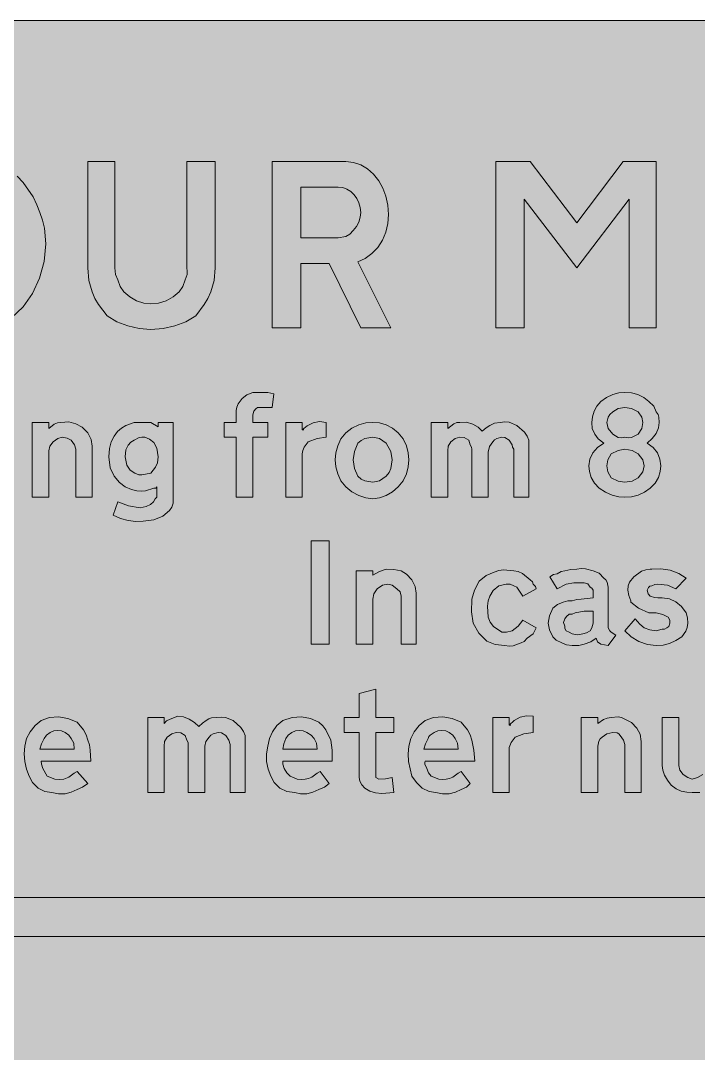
# Model space of a CAD drawing. Header units: metres. Extents: x 10 to 559, y 12 to 260.
# Drawn here: x 91.3 to 172.6, y 136.1 to 260.1 of the extents above; entities that cross this region are included whole.
import ezdxf

# ---------------------------------------------------------------- set-up
doc = ezdxf.new("R2010")
doc.units = ezdxf.units.M
for name, color, linetype, true_color in [('FILL_BLUE_0000FF', 7, 'Continuous', 0x0000ff), ('FILL_WHITE_FFFFFF', 7, 'Continuous', 0xffffff), ('STROKE_WHITE_FFFFFF', 7, 'Continuous', 0xffffff)]:
    doc.layers.add(name, color=color, linetype=linetype, true_color=true_color)

msp = doc.modelspace()

# ---------------------------------------------------------------- hatches: boundary and pattern name
at = {"layer": 'FILL_BLUE_0000FF', "true_color": 0x0000ff}
h = msp.add_hatch(color=7, dxfattribs=at)
h.dxf.hatch_style = 1
h.paths.add_polyline_path([(553.87, 259.97), (555.21, 259.58), (556.42, 258.96), (557.46, 258.12), (558.3, 256.98), (558.92, 255.74), (559.31, 254.42), (559.44, 253.08), (559.44, 19.26), (559.4, 17.91), (559.08, 16.56), (558.41, 15.32), (557.46, 14.22), (556.32, 13.28), (555.08, 12.6), (553.76, 12.2), (552.42, 12.06), (17.46, 12.06), (16.12, 12.2), (14.81, 12.6), (13.56, 13.28), (12.42, 14.22), (11.48, 15.36), (10.8, 16.61), (10.4, 17.92), (10.26, 19.26), (10.26, 253.08), (10.4, 254.27), (10.8, 255.6), (11.48, 256.93), (12.42, 258.12), (13.52, 258.98), (14.76, 259.56), (16.11, 259.97), (17.46, 260.1), (552.42, 260.1), (553.87, 259.97)])
at = {"layer": 'FILL_WHITE_FFFFFF', "true_color": 0xffffff}
h = msp.add_hatch(color=7, dxfattribs=at)
h.dxf.hatch_style = 1
h.paths.add_polyline_path([(88.51, 243), (89.35, 242.58), (90.15, 242.05), (90.91, 241.41), (91.62, 240.66), (92.81, 238.93), (93.27, 238), (93.6, 237.06), (93.94, 236.12), (94.16, 235.17), (94.32, 233.28), (94.13, 231.16), (93.58, 229.16), (92.73, 227.33), (91.62, 225.72), (90.2, 224.41), (88.65, 223.45), (87.82, 223.11), (86.96, 222.86), (86.07, 222.71), (85.14, 222.66), (83.5, 222.86), (81.85, 223.45), (80.28, 224.41), (78.84, 225.72), (77.62, 227.45), (76.68, 229.32), (76.27, 231.3), (76.14, 233.28), (76.31, 235.29), (76.81, 237.24), (77.66, 239.05), (78.21, 239.89), (78.84, 240.66), (79.48, 241.36), (80.18, 241.97), (81.72, 242.93), (83.4, 243.52), (85.14, 243.72), (86.81, 243.55), (88.51, 243)])
h.paths.add_polyline_path([(83.09, 240.12), (82.08, 239.45), (81.18, 238.5), (80.47, 237.25), (79.96, 235.96), (79.66, 234.63), (79.56, 233.28), (79.66, 231.81), (79.96, 230.4), (80.47, 229.13), (81.18, 228.06), (82.05, 227.12), (83.02, 226.44), (84.07, 226.04), (85.14, 225.9), (86.21, 226.01), (87.25, 226.37), (88.23, 227.04), (89.1, 228.06), (89.91, 229.23), (90.47, 230.54), (90.8, 231.91), (90.9, 233.28), (90.77, 234.65), (90.4, 236.03), (89.84, 237.33), (89.1, 238.5), (88.33, 239.37), (87.39, 240.05), (86.32, 240.5), (85.14, 240.66), (84.14, 240.53), (83.09, 240.12)], flags=16)
h = msp.add_hatch(color=7, dxfattribs=at)
h.dxf.hatch_style = 1
h.paths.add_polyline_path([(102.6, 230.4), (102.71, 229.61), (102.96, 228.96), (103.25, 228.17), (103.68, 227.52), (104.41, 226.92), (105.23, 226.46), (106.08, 226.18), (106.92, 226.08), (107.86, 226.18), (108.76, 226.46), (109.6, 226.92), (110.34, 227.52), (110.77, 228.17), (111.06, 228.96), (111.28, 229.61), (111.31, 230), (111.24, 230.4), (111.24, 243.18), (114.66, 243.18), (114.66, 230.4), (114.52, 228.89), (114.12, 227.52), (113.79, 226.74), (113.35, 226.01), (112.32, 224.64), (111.15, 223.93), (109.82, 223.43), (108.4, 223.12), (106.92, 223.02), (105.55, 223.12), (104.17, 223.43), (102.87, 223.93), (101.7, 224.64), (100.66, 226.01), (100.23, 226.74), (99.9, 227.52), (99.49, 228.89), (99.36, 230.4), (99.36, 243.18), (102.6, 243.18), (102.6, 230.4)])
h = msp.add_hatch(color=7, dxfattribs=at)
h.dxf.hatch_style = 1
h.paths.add_polyline_path([(130.32, 243.18), (131.25, 243.07), (132.12, 242.77), (132.93, 242.29), (133.65, 241.65), (134.27, 240.88), (134.77, 239.99), (135.14, 239.01), (135.36, 237.96), (135.46, 236.82), (135.38, 235.73), (135.12, 234.69), (134.71, 233.73), (134.15, 232.87), (133.46, 232.14), (132.66, 231.55), (131.76, 231.12), (135.72, 223.2), (132.12, 223.2), (128.34, 230.94), (124.92, 230.94), (124.92, 223.2), (121.5, 223.2), (121.5, 243.18), (130.32, 243.18)])
h.paths.add_polyline_path([(130.32, 234.18), (130.79, 234.46), (131.22, 234.9), (131.59, 235.36), (131.87, 235.91), (132.06, 236.49), (132.12, 237.06), (132.06, 237.66), (131.9, 238.22), (131.65, 238.74), (131.31, 239.2), (130.91, 239.58), (130.45, 239.87), (129.95, 240.05), (129.42, 240.12), (124.92, 240.12), (124.92, 234), (129.42, 234), (130.32, 234.18)], flags=16)
h = msp.add_hatch(color=7, dxfattribs=at)
h.dxf.hatch_style = 1
h.paths.add_polyline_path([(148.32, 243.18), (152.46, 243.18), (158.04, 235.8), (163.62, 243.18), (167.58, 243.18), (167.58, 223.2), (164.34, 223.2), (164.34, 238.68), (158.04, 230.4), (151.74, 238.68), (151.74, 223.2), (148.32, 223.2), (148.32, 243.18)])
h = msp.add_hatch(color=7, dxfattribs=at)
h.dxf.hatch_style = 1
h.paths.add_polyline_path([(119.16, 202.86), (117.18, 202.86), (117.18, 210.06), (115.74, 210.06), (115.74, 211.86), (117.18, 211.86), (117.18, 213.3), (117.24, 213.7), (117.41, 214.09), (117.9, 214.74), (118.46, 215.17), (119.16, 215.46), (120.42, 215.46), (120.98, 215.44), (121.68, 215.28), (121.5, 213.66), (120.24, 213.66), (120.06, 213.66), (119.72, 213.64), (119.52, 213.48), (119.27, 213.19), (119.16, 212.76), (119.16, 211.86), (120.96, 211.86), (120.96, 210.06), (119.16, 210.06), (119.16, 202.86)])
h = msp.add_hatch(color=7, dxfattribs=at)
h.dxf.hatch_style = 1
h.paths.add_polyline_path([(168.02, 207.44), (168.12, 206.64), (168.05, 205.94), (167.83, 205.22), (167.44, 204.54), (166.86, 203.94), (166.15, 203.47), (165.4, 203.13), (164.61, 202.93), (163.8, 202.86), (163.07, 202.93), (162.27, 203.13), (161.47, 203.47), (160.74, 203.94), (160.16, 204.54), (159.77, 205.22), (159.55, 205.94), (159.48, 206.64), (159.61, 207.44), (159.97, 208.19), (160.54, 208.84), (161.28, 209.34), (160.61, 209.88), (160.2, 210.42), (159.89, 211.14), (159.84, 211.86), (159.91, 212.53), (160.11, 213.19), (160.45, 213.81), (160.92, 214.38), (161.62, 214.85), (162.36, 215.19), (163.1, 215.39), (163.8, 215.46), (164.6, 215.39), (165.38, 215.19), (166.08, 214.85), (166.68, 214.38), (167.27, 213.82), (167.58, 213.12), (167.79, 212.82), (167.9, 212.49), (167.94, 211.86), (167.84, 211.19), (167.56, 210.53), (167.1, 209.91), (166.5, 209.34), (167.21, 208.84), (167.72, 208.19), (168.02, 207.44)])
h.paths.add_polyline_path([(161.77, 207.36), (161.64, 206.64), (161.78, 205.92), (162.18, 205.2), (162.99, 204.8), (163.8, 204.66), (164.68, 204.8), (165.42, 205.2), (165.98, 205.92), (166.14, 206.64), (165.98, 207.36), (165.42, 208.08), (164.68, 208.49), (163.8, 208.62), (162.99, 208.49), (162.18, 208.08), (161.77, 207.36)], flags=16)
h.paths.add_polyline_path([(164.61, 210.04), (165.42, 210.42), (165.83, 211.14), (165.96, 211.86), (165.83, 212.49), (165.42, 213.12), (164.61, 213.53), (163.8, 213.66), (163.01, 213.53), (162.36, 213.12), (162.02, 212.82), (161.8, 212.49), (161.64, 211.86), (161.8, 211.14), (162.36, 210.42), (163.01, 210.04), (163.4, 209.99), (163.8, 210.06), (164.21, 209.99), (164.61, 210.04)], flags=16)
h = msp.add_hatch(color=7, dxfattribs=at)
h.dxf.hatch_style = 1
h.paths.add_polyline_path([(95.76, 209.93), (95.22, 209.52), (94.81, 208.98), (94.68, 208.44), (94.68, 202.86), (92.7, 202.86), (92.7, 211.86), (94.68, 211.86), (94.68, 211.14), (95.33, 211.64), (95.72, 211.8), (96.12, 211.86), (97.09, 211.91), (97.92, 211.68), (98.71, 211.28), (99.36, 210.6), (99.76, 209.79), (99.9, 208.98), (99.9, 202.86), (97.92, 202.86), (97.92, 208.62), (97.78, 209.16), (97.38, 209.7), (96.91, 209.95), (96.3, 210.06), (95.76, 209.93)])
h = msp.add_hatch(color=7, dxfattribs=at)
h.dxf.hatch_style = 1
h.paths.add_polyline_path([(103.86, 204.12), (103.17, 204.63), (102.53, 205.38), (102.06, 206.4), (101.88, 207.72), (101.96, 208.71), (102.18, 209.53), (102.52, 210.2), (102.94, 210.74), (103.42, 211.15), (103.93, 211.47), (104.94, 211.86), (105.84, 211.86), (106.92, 211.86), (107.82, 211.32), (107.82, 211.86), (109.62, 211.86), (109.62, 202.14), (109.44, 201.69), (109.16, 201.27), (108.36, 200.59), (107.29, 200.14), (106.02, 199.98), (105.15, 199.94), (104.22, 200.07), (103.29, 200.33), (102.42, 200.7), (102.96, 202.32), (104.24, 201.83), (105.66, 201.6), (106.37, 201.77), (106.9, 202.01), (107.25, 202.31), (107.46, 202.68), (107.64, 202.86), (107.64, 203.04), (107.64, 203.76), (107.64, 203.94), (107.64, 204.12), (107.53, 203.96), (107.28, 203.94), (106.29, 203.63), (105.84, 203.58), (105.25, 203.65), (104.62, 203.81), (103.86, 204.12)])
h.paths.add_polyline_path([(104.94, 209.7), (104.54, 209.49), (104.2, 209.12), (103.95, 208.54), (103.86, 207.72), (104.04, 206.72), (104.47, 206.1), (105, 205.75), (105.48, 205.56), (105.84, 205.56), (106.92, 205.74), (107.5, 206.46), (107.73, 207.01), (107.82, 207.72), (107.67, 208.74), (107.28, 209.43), (106.76, 209.85), (106.2, 210.06), (105.84, 210.06), (105.52, 210.02), (104.94, 209.7)], flags=16)
h = msp.add_hatch(color=7, dxfattribs=at)
h.dxf.hatch_style = 1
h.paths.add_polyline_path([(125.7, 211.46), (126.4, 211.82), (127.18, 211.97), (127.98, 211.86), (127.98, 210.06), (126.9, 209.93), (125.82, 209.52), (125.32, 208.87), (125.16, 208.48), (125.1, 208.08), (125.1, 202.86), (123.12, 202.86), (123.12, 211.86), (125.1, 211.86), (125.1, 210.96), (125.7, 211.46)])
h = msp.add_hatch(color=7, dxfattribs=at)
h.dxf.hatch_style = 1
h.paths.add_polyline_path([(129.35, 209.05), (129.74, 209.87), (130.32, 210.6), (131.05, 211.18), (131.87, 211.57), (132.72, 211.79), (133.56, 211.86), (134.37, 211.79), (135.16, 211.57), (135.91, 211.18), (136.62, 210.6), (137.2, 209.87), (137.59, 209.05), (137.81, 208.2), (137.88, 207.36), (137.81, 206.52), (137.59, 205.67), (137.2, 204.85), (136.62, 204.12), (135.91, 203.52), (135.16, 203.06), (134.37, 202.78), (133.56, 202.68), (132.72, 202.78), (131.87, 203.06), (131.05, 203.52), (130.32, 204.12), (129.74, 204.85), (129.35, 205.67), (129.13, 206.52), (129.06, 207.36), (129.13, 208.2), (129.35, 209.05)])
h.paths.add_polyline_path([(132.17, 209.68), (131.76, 209.34), (131.35, 208.35), (131.22, 207.36), (131.35, 206.3), (131.76, 205.38), (132.17, 205.04), (132.59, 204.82), (133.56, 204.66), (134.37, 204.82), (135.18, 205.38), (135.52, 205.82), (135.74, 206.3), (135.9, 207.36), (135.74, 208.35), (135.18, 209.34), (134.37, 209.9), (133.56, 210.06), (132.59, 209.9), (132.17, 209.68)], flags=16)
h = msp.add_hatch(color=7, dxfattribs=at)
h.dxf.hatch_style = 1
h.paths.add_polyline_path([(142.56, 211.14), (143.28, 211.68), (143.64, 211.84), (144, 211.86), (144.8, 211.87), (145.55, 211.66), (146.2, 211.28), (146.7, 210.78), (147.15, 211.21), (147.6, 211.5), (148.16, 211.75), (148.86, 211.86), (149.4, 211.93), (149.92, 211.88), (150.84, 211.5), (151.76, 210.67), (152.08, 210.21), (152.28, 209.7), (152.28, 209.52), (152.28, 209.16), (152.28, 202.86), (150.48, 202.86), (150.48, 208.62), (150.32, 208.89), (150.3, 209.16), (149.94, 209.7), (149.42, 210.02), (149.04, 210.06), (148.43, 209.93), (148.15, 209.76), (147.96, 209.52), (147.55, 208.96), (147.42, 208.26), (147.42, 202.86), (145.44, 202.86), (145.44, 208.62), (145.42, 208.89), (145.26, 209.16), (145.08, 209.7), (144.54, 210.02), (144, 210.06), (143.46, 209.93), (142.92, 209.52), (142.6, 208.98), (142.56, 208.44), (142.56, 202.86), (140.58, 202.86), (140.58, 211.86), (142.56, 211.86), (142.56, 211.14)])
h = msp.add_hatch(color=7, dxfattribs=at)
h.dxf.hatch_style = 1
h.paths.add_polyline_path([(128.34, 197.64), (128.34, 185.22), (126.18, 185.22), (126.18, 197.64), (128.34, 197.64)])
h = msp.add_hatch(color=7, dxfattribs=at)
h.dxf.hatch_style = 1
h.paths.add_polyline_path([(134.73, 192.29), (134.1, 191.88), (133.69, 191.25), (133.56, 190.62), (133.56, 185.22), (131.58, 185.22), (131.58, 194.04), (133.56, 194.04), (133.56, 193.5), (134.37, 193.93), (135.18, 194.22), (136.08, 194.2), (136.98, 194.04), (137.61, 193.64), (138.24, 192.96), (138.64, 192.15), (138.78, 191.34), (138.78, 185.22), (136.98, 185.22), (136.98, 190.98), (136.84, 191.5), (136.44, 191.88), (135.9, 192.29), (135.36, 192.42), (134.73, 192.29)])
h = msp.add_hatch(color=7, dxfattribs=at)
h.dxf.hatch_style = 1
h.paths.add_polyline_path([(149.6, 186.68), (150.3, 186.84), (151.02, 187.38), (151.56, 188.1), (153.18, 187.2), (152.82, 186.48), (152.1, 185.94), (151.74, 185.54), (151.38, 185.4), (150.39, 185.02), (149.91, 184.97), (149.4, 185.04), (148.25, 185.18), (147.24, 185.58), (146.29, 186.53), (145.62, 187.74), (145.39, 189.11), (145.44, 190.62), (145.75, 191.7), (146.34, 192.78), (147.17, 193.46), (148.14, 193.86), (148.68, 194.07), (149.24, 194.15), (150.48, 194.04), (151.02, 193.95), (151.54, 193.7), (152.46, 192.96), (152.71, 192.69), (152.82, 192.42), (153.07, 192.15), (153.18, 191.88), (151.56, 190.98), (150.84, 192.06), (150.48, 192.24), (150.05, 192.42), (149.58, 192.44), (148.68, 192.24), (148, 191.68), (147.6, 190.98), (147.39, 190.41), (147.31, 189.79), (147.42, 188.46), (147.65, 187.85), (148.03, 187.36), (149.04, 186.66), (149.6, 186.68)])
h = msp.add_hatch(color=7, dxfattribs=at)
h.dxf.hatch_style = 1
h.paths.add_polyline_path([(160.51, 185.51), (160.38, 185.94), (159.73, 185.51), (158.94, 185.22), (158.29, 185.06), (157.5, 185.04), (156.8, 185.15), (156.24, 185.4), (155.56, 185.69), (155.16, 186.12), (154.75, 186.93), (154.62, 187.74), (154.75, 188.64), (155.16, 189.54), (155.72, 189.97), (156.42, 190.26), (156.96, 190.42), (157.5, 190.44), (158.04, 190.6), (158.58, 190.62), (160.02, 190.8), (160.02, 191.16), (160.02, 191.7), (159.84, 191.95), (159.66, 192.06), (159.37, 192.47), (158.94, 192.6), (157.68, 192.6), (156.78, 192.42), (155.7, 191.88), (154.8, 193.32), (155.25, 193.57), (155.7, 193.68), (156.15, 193.93), (156.6, 194.04), (157.32, 194.2), (158.04, 194.22), (158.58, 194.29), (159.1, 194.27), (160.02, 194.04), (160.72, 193.73), (161.28, 193.14), (161.52, 192.95), (161.68, 192.67), (161.82, 192.06), (161.82, 190.08), (161.82, 187.2), (162, 186.84), (162.18, 186.66), (162.72, 186.3), (161.82, 185.04), (160.92, 185.22), (160.51, 185.51)])
h.paths.add_polyline_path([(158.76, 186.48), (159.21, 186.59), (159.66, 186.84), (159.84, 187.2), (160.02, 187.74), (160.02, 189.18), (158.94, 189.18), (157.86, 189), (157.5, 188.84), (157.14, 188.82), (156.8, 188.55), (156.6, 188.28), (156.46, 187.83), (156.6, 187.38), (156.62, 187.11), (156.78, 186.84), (157.14, 186.66), (157.5, 186.48), (158.13, 186.35), (158.76, 186.48)], flags=16)
h = msp.add_hatch(color=7, dxfattribs=at)
h.dxf.hatch_style = 1
h.paths.add_polyline_path([(167.38, 190.82), (167.76, 190.8), (168.12, 190.8), (168.3, 190.8), (169.18, 190.67), (169.94, 190.31), (170.6, 189.74), (171.18, 189), (171.34, 188.37), (171.36, 187.74), (171.3, 187.23), (171.13, 186.8), (170.64, 186.12), (169.93, 185.65), (169.18, 185.31), (168.39, 185.11), (167.58, 185.04), (166.51, 185.17), (165.49, 185.54), (164.57, 186.1), (163.8, 186.84), (165.06, 188.28), (165.6, 187.61), (166.14, 187.2), (166.79, 186.95), (167.58, 186.84), (168.3, 187.02), (168.57, 187.04), (168.84, 187.2), (169.09, 187.34), (169.2, 187.74), (169.2, 188.1), (169.02, 188.46), (168.37, 188.8), (167.58, 189), (166.68, 189), (165.46, 189.56), (164.52, 190.26), (164.52, 190.44), (164.27, 191.07), (164.16, 191.7), (164.22, 192.21), (164.38, 192.65), (164.88, 193.32), (165.8, 193.97), (166.32, 194.16), (166.86, 194.22), (167.04, 194.22), (168.14, 194.25), (169.24, 194.09), (170.28, 193.71), (171.18, 193.14), (169.92, 191.88), (168.91, 192.29), (167.76, 192.42), (167.4, 192.4), (167.04, 192.24), (166.8, 192.18), (166.63, 192.04), (166.5, 191.7), (166.61, 191.27), (166.86, 190.98), (167.38, 190.82)])
h = msp.add_hatch(color=7, dxfattribs=at)
h.dxf.hatch_style = 1
h.paths.add_polyline_path([(136.08, 167.4), (134.64, 167.29), (133.9, 167.37), (133.2, 167.58), (132.62, 167.91), (132.23, 168.32), (132.01, 168.77), (131.94, 169.2), (131.94, 174.6), (130.14, 174.6), (130.14, 176.4), (131.94, 176.4), (131.94, 179.28), (133.92, 179.82), (133.92, 176.4), (136.08, 176.4), (136.08, 174.6), (133.92, 174.6), (133.92, 169.56), (133.92, 169.2), (134.28, 169.02), (135.09, 169.04), (135.9, 169.2), (136.08, 167.4)])
h = msp.add_hatch(color=7, dxfattribs=at)
h.dxf.hatch_style = 1
h.paths.add_polyline_path([(93.42, 167.94), (92.74, 168.59), (92.34, 169.38), (92, 170.22), (91.8, 171.11), (91.73, 172.04), (91.8, 172.98), (92.03, 173.89), (92.45, 174.71), (93.04, 175.44), (93.78, 176.04), (94.78, 176.42), (95.87, 176.49), (96.99, 176.29), (98.1, 175.86), (98.86, 174.92), (99.16, 174.34), (99.36, 173.7), (99.57, 173.13), (99.67, 172.51), (99.72, 171.18), (93.78, 171.18), (93.8, 170.8), (93.96, 170.28), (94.5, 169.38), (95.42, 169), (95.94, 168.95), (96.48, 169.02), (97.11, 169.25), (97.74, 169.74), (98.1, 169.92), (99.36, 168.48), (98.73, 168.05), (98.1, 167.76), (97.39, 167.43), (96.64, 167.24), (95.85, 167.23), (95.04, 167.4), (94.23, 167.54), (93.42, 167.94)])
h.paths.add_polyline_path([(97.69, 173.32), (97.38, 173.88), (97.09, 174.31), (96.66, 174.6), (96.23, 174.8), (95.76, 174.87), (95.29, 174.8), (94.86, 174.6), (94.43, 174.31), (94.14, 173.88), (93.8, 173.25), (93.6, 172.62), (97.74, 172.62), (97.69, 173.32)], flags=16)
h = msp.add_hatch(color=7, dxfattribs=at)
h.dxf.hatch_style = 1
h.paths.add_polyline_path([(118.26, 167.4), (116.46, 167.4), (116.46, 173.16), (116.28, 173.7), (115.92, 174.24), (115.4, 174.56), (115.02, 174.6), (114.41, 174.47), (114.13, 174.3), (113.94, 174.06), (113.53, 173.52), (113.4, 172.98), (113.4, 167.4), (111.42, 167.4), (111.42, 173.16), (111.4, 173.43), (111.24, 173.7), (111.06, 174.24), (110.52, 174.56), (109.98, 174.6), (109.44, 174.47), (108.9, 174.06), (108.58, 173.52), (108.54, 172.98), (108.54, 167.4), (106.56, 167.4), (106.56, 176.4), (108.54, 176.4), (108.54, 175.68), (108.83, 176.02), (109.26, 176.22), (110.16, 176.58), (110.86, 176.48), (111.55, 176.22), (112.18, 175.82), (112.68, 175.32), (113.13, 175.75), (113.58, 176.04), (113.88, 176.25), (114.21, 176.36), (114.84, 176.4), (115.38, 176.47), (115.9, 176.42), (116.82, 176.04), (117.74, 175.21), (118.06, 174.75), (118.26, 174.24), (118.26, 174.06), (118.26, 173.99), (118.26, 173.88), (118.26, 167.4)])
h = msp.add_hatch(color=7, dxfattribs=at)
h.dxf.hatch_style = 1
h.paths.add_polyline_path([(122.4, 167.94), (121.72, 168.59), (121.32, 169.38), (120.99, 170.22), (120.8, 171.11), (120.79, 172.04), (120.96, 172.98), (121.17, 173.89), (121.52, 174.71), (122.05, 175.44), (122.76, 176.04), (123.87, 176.42), (124.99, 176.49), (126.08, 176.29), (127.08, 175.86), (127.56, 175.42), (127.93, 174.92), (128.52, 173.7), (128.68, 172.51), (128.7, 171.18), (122.76, 171.18), (122.78, 170.8), (122.94, 170.28), (123.23, 169.76), (123.66, 169.38), (124.49, 169), (124.95, 168.95), (125.46, 169.02), (125.86, 169.08), (126.25, 169.25), (126.9, 169.74), (127.26, 169.92), (128.34, 168.48), (127.78, 168.05), (127.08, 167.76), (126.38, 167.43), (125.64, 167.24), (124.9, 167.23), (124.2, 167.4), (123.23, 167.54), (122.4, 167.94)])
h.paths.add_polyline_path([(126.79, 173.32), (126.54, 173.88), (126.16, 174.31), (125.64, 174.6), (125.21, 174.8), (124.74, 174.87), (124.27, 174.8), (123.84, 174.6), (123.41, 174.31), (123.12, 173.88), (122.87, 173.25), (122.76, 172.62), (126.9, 172.62), (126.79, 173.32)], flags=16)
h = msp.add_hatch(color=7, dxfattribs=at)
h.dxf.hatch_style = 1
h.paths.add_polyline_path([(139.5, 167.94), (138.8, 168.59), (138.24, 169.38), (137.86, 171.11), (137.81, 172.04), (137.88, 172.98), (138.11, 173.89), (138.53, 174.71), (139.12, 175.44), (139.86, 176.04), (140.86, 176.42), (141.95, 176.49), (143.07, 176.29), (144.18, 175.86), (144.94, 174.92), (145.24, 174.34), (145.44, 173.7), (145.69, 172.51), (145.8, 171.18), (139.86, 171.18), (139.79, 171.01), (139.81, 170.8), (140.04, 170.28), (140.24, 169.76), (140.58, 169.38), (141.48, 169), (141.95, 168.95), (142.38, 169.02), (142.78, 169.08), (143.17, 169.25), (143.82, 169.74), (144.18, 169.92), (145.26, 168.48), (144.79, 168.05), (144.18, 167.76), (143.47, 167.43), (142.72, 167.24), (141.93, 167.23), (141.12, 167.4), (140.31, 167.54), (139.5, 167.94)])
h.paths.add_polyline_path([(143.71, 173.32), (143.46, 173.88), (143.17, 174.31), (142.74, 174.6), (142.31, 174.8), (141.84, 174.87), (141.37, 174.8), (140.94, 174.6), (140.44, 174.31), (140.28, 174.12), (140.22, 173.88), (139.88, 173.25), (139.68, 172.62), (143.82, 172.62), (143.71, 173.32)], flags=16)
h = msp.add_hatch(color=7, dxfattribs=at)
h.dxf.hatch_style = 1
h.paths.add_polyline_path([(150.54, 176.07), (151.25, 176.45), (152.02, 176.61), (152.82, 176.58), (152.82, 174.6), (151.67, 174.47), (150.66, 174.06), (150.17, 173.43), (149.94, 172.8), (149.94, 167.4), (147.96, 167.4), (147.96, 176.4), (149.94, 176.4), (149.94, 175.5), (150.54, 176.07)])
h = msp.add_hatch(color=7, dxfattribs=at)
h.dxf.hatch_style = 1
h.paths.add_polyline_path([(161.66, 174.47), (161.1, 174.06), (160.86, 173.87), (160.69, 173.59), (160.56, 172.98), (160.56, 167.4), (158.58, 167.4), (158.58, 176.4), (160.56, 176.4), (160.56, 175.68), (161.23, 176.18), (161.67, 176.34), (162.18, 176.4), (162.99, 176.51), (163.39, 176.43), (163.8, 176.22), (164.59, 175.82), (165.24, 175.14), (165.64, 174.4), (165.78, 173.52), (165.78, 167.4), (163.8, 167.4), (163.8, 173.16), (163.66, 173.7), (163.26, 174.24), (163.09, 174.45), (162.88, 174.56), (162.36, 174.6), (161.66, 174.47)])
h = msp.add_hatch(color=7, dxfattribs=at)
h.dxf.hatch_style = 1
h.paths.add_polyline_path([(171.23, 167.44), (170.57, 167.58), (169.95, 167.86), (169.38, 168.3), (168.91, 168.87), (168.57, 169.47), (168.37, 170.07), (168.3, 170.64), (168.3, 176.4), (170.28, 176.4), (170.28, 170.64), (170.41, 170.1), (170.82, 169.56), (171.36, 169.22), (171.9, 169.02), (172.53, 169.22), (173.16, 169.56), (173.7, 170.64), (173.7, 176.4), (175.5, 176.4), (175.5, 167.4), (173.7, 167.4), (173.7, 167.94), (172.8, 167.4), (171.9, 167.4), (171.23, 167.44)])
h = msp.add_hatch(color=7, dxfattribs=at)
h.dxf.hatch_style = 1
h.paths.add_polyline_path([(506.34, 154.8), (506.34, 150.12), (72.9, 150.12), (77.58, 145.26), (70.56, 145.26), (63.54, 152.46), (70.56, 159.48), (77.58, 159.48), (72.9, 154.8), (506.34, 154.8)])

# ---------------------------------------------------------------- linework, layer by layer
at = {"layer": 'FILL_BLUE_0000FF', "lineweight": 0, "true_color": 0x0000ff}
msp.add_lwpolyline([(552.42, 12.06), (17.46, 12.06), (16.12, 12.2), (14.81, 12.6), (13.56, 13.28), (12.42, 14.22), (11.48, 15.36), (10.8, 16.61), (10.4, 17.92), (10.26, 19.26), (10.26, 253.08), (10.4, 254.27), (10.8, 255.6), (11.48, 256.93), (12.42, 258.12), (13.52, 258.98), (14.76, 259.56), (16.11, 259.97), (17.46, 260.1), (552.42, 260.1)], dxfattribs=at)
at = {"layer": 'FILL_WHITE_FFFFFF', "lineweight": 0, "true_color": 0xffffff}
for points in [[(102.6, 230.4), (102.71, 229.61), (102.96, 228.96), (103.25, 228.17), (103.68, 227.52), (104.41, 226.92), (105.23, 226.46), (106.08, 226.18), (106.92, 226.08), (107.86, 226.18), (108.76, 226.46), (109.6, 226.92), (110.34, 227.52), (110.77, 228.17), (111.06, 228.96), (111.28, 229.61), (111.31, 230), (111.24, 230.4), (111.24, 243.18), (114.66, 243.18), (114.66, 230.4), (114.52, 228.89), (114.12, 227.52), (113.79, 226.74), (113.35, 226.01), (112.32, 224.64), (111.15, 223.93), (109.82, 223.43), (108.4, 223.12), (106.92, 223.02), (105.55, 223.12), (104.17, 223.43), (102.87, 223.93), (101.7, 224.64), (100.66, 226.01), (100.23, 226.74), (99.9, 227.52), (99.49, 228.89), (99.36, 230.4), (99.36, 243.18), (102.6, 243.18)], [(130.32, 243.18), (131.25, 243.07), (132.12, 242.77), (132.93, 242.29), (133.65, 241.65), (134.27, 240.88), (134.77, 239.99), (135.14, 239.01), (135.36, 237.96), (135.46, 236.82), (135.38, 235.73), (135.12, 234.69), (134.71, 233.73), (134.15, 232.87), (133.46, 232.14), (132.66, 231.55), (131.76, 231.12), (135.72, 223.2), (132.12, 223.2), (128.34, 230.94), (124.92, 230.94), (124.92, 223.2), (121.5, 223.2), (121.5, 243.18)], [(148.32, 243.18), (152.46, 243.18), (158.04, 235.8), (163.62, 243.18), (167.58, 243.18), (167.58, 223.2), (164.34, 223.2), (164.34, 238.68), (158.04, 230.4), (151.74, 238.68), (151.74, 223.2), (148.32, 223.2)], [(130.32, 234.18), (130.79, 234.46), (131.22, 234.9), (131.59, 235.36), (131.87, 235.91), (132.06, 236.49), (132.12, 237.06), (132.06, 237.66), (131.9, 238.22), (131.65, 238.74), (131.31, 239.2), (130.91, 239.58), (130.45, 239.87), (129.95, 240.05), (129.42, 240.12), (124.92, 240.12), (124.92, 234), (129.42, 234)], [(119.16, 202.86), (117.18, 202.86), (117.18, 210.06), (115.74, 210.06), (115.74, 211.86), (117.18, 211.86), (117.18, 213.3), (117.24, 213.7), (117.41, 214.09), (117.9, 214.74), (118.46, 215.17), (119.16, 215.46), (120.42, 215.46), (120.98, 215.44), (121.68, 215.28), (121.5, 213.66), (120.24, 213.66), (120.06, 213.66), (119.72, 213.64), (119.52, 213.48), (119.27, 213.19), (119.16, 212.76), (119.16, 211.86), (120.96, 211.86), (120.96, 210.06), (119.16, 210.06)], [(168.02, 207.44), (168.12, 206.64), (168.05, 205.94), (167.83, 205.22), (167.44, 204.54), (166.86, 203.94), (166.15, 203.47), (165.4, 203.13), (164.61, 202.93), (163.8, 202.86), (163.07, 202.93), (162.27, 203.13), (161.47, 203.47), (160.74, 203.94), (160.16, 204.54), (159.77, 205.22), (159.55, 205.94), (159.48, 206.64), (159.61, 207.44), (159.97, 208.19), (160.54, 208.84), (161.28, 209.34), (160.61, 209.88), (160.2, 210.42), (159.89, 211.14), (159.84, 211.86), (159.91, 212.53), (160.11, 213.19), (160.45, 213.81), (160.92, 214.38), (161.62, 214.85), (162.36, 215.19), (163.1, 215.39), (163.8, 215.46), (164.6, 215.39), (165.38, 215.19), (166.08, 214.85), (166.68, 214.38), (167.27, 213.82), (167.58, 213.12), (167.79, 212.82), (167.9, 212.49), (167.94, 211.86), (167.84, 211.19), (167.56, 210.53), (167.1, 209.91), (166.5, 209.34), (167.21, 208.84), (167.72, 208.19)], [(164.61, 210.04), (165.42, 210.42), (165.83, 211.14), (165.96, 211.86), (165.83, 212.49), (165.42, 213.12), (164.61, 213.53), (163.8, 213.66), (163.01, 213.53), (162.36, 213.12), (162.02, 212.82), (161.8, 212.49), (161.64, 211.86), (161.8, 211.14), (162.36, 210.42), (163.01, 210.04), (163.4, 209.99), (163.8, 210.06), (164.21, 209.99)], [(95.76, 209.93), (95.22, 209.52), (94.81, 208.98), (94.68, 208.44), (94.68, 202.86), (92.7, 202.86), (92.7, 211.86), (94.68, 211.86), (94.68, 211.14), (95.33, 211.64), (95.72, 211.8), (96.12, 211.86), (97.09, 211.91), (97.92, 211.68), (98.71, 211.28), (99.36, 210.6), (99.76, 209.79), (99.9, 208.98), (99.9, 202.86), (97.92, 202.86), (97.92, 208.62), (97.78, 209.16), (97.38, 209.7), (96.91, 209.95), (96.3, 210.06)], [(103.86, 204.12), (103.17, 204.63), (102.53, 205.38), (102.06, 206.4), (101.88, 207.72), (101.96, 208.71), (102.18, 209.53), (102.52, 210.2), (102.94, 210.74), (103.42, 211.15), (103.93, 211.47), (104.94, 211.86), (105.84, 211.86), (106.92, 211.86), (107.82, 211.32), (107.82, 211.86), (109.62, 211.86), (109.62, 202.14), (109.44, 201.69), (109.16, 201.27), (108.36, 200.59), (107.29, 200.14), (106.02, 199.98), (105.15, 199.94), (104.22, 200.07), (103.29, 200.33), (102.42, 200.7), (102.96, 202.32), (104.24, 201.83), (105.66, 201.6), (106.37, 201.77), (106.9, 202.01), (107.25, 202.31), (107.46, 202.68), (107.64, 202.86), (107.64, 203.04), (107.64, 203.76), (107.64, 203.94), (107.64, 204.12), (107.53, 203.96), (107.28, 203.94), (106.29, 203.63), (105.84, 203.58), (105.25, 203.65), (104.62, 203.81)], [(125.7, 211.46), (126.4, 211.82), (127.18, 211.97), (127.98, 211.86), (127.98, 210.06), (126.9, 209.93), (125.82, 209.52), (125.32, 208.87), (125.16, 208.48), (125.1, 208.08), (125.1, 202.86), (123.12, 202.86), (123.12, 211.86), (125.1, 211.86), (125.1, 210.96)], [(129.35, 209.05), (129.74, 209.87), (130.32, 210.6), (131.05, 211.18), (131.87, 211.57), (132.72, 211.79), (133.56, 211.86), (134.37, 211.79), (135.16, 211.57), (135.91, 211.18), (136.62, 210.6), (137.2, 209.87), (137.59, 209.05), (137.81, 208.2), (137.88, 207.36), (137.81, 206.52), (137.59, 205.67), (137.2, 204.85), (136.62, 204.12), (135.91, 203.52), (135.16, 203.06), (134.37, 202.78), (133.56, 202.68), (132.72, 202.78), (131.87, 203.06), (131.05, 203.52), (130.32, 204.12), (129.74, 204.85), (129.35, 205.67), (129.13, 206.52), (129.06, 207.36), (129.13, 208.2)], [(142.56, 211.14), (143.28, 211.68), (143.64, 211.84), (144, 211.86), (144.8, 211.87), (145.55, 211.66), (146.2, 211.28), (146.7, 210.78), (147.15, 211.21), (147.6, 211.5), (148.16, 211.75), (148.86, 211.86), (149.4, 211.93), (149.92, 211.88), (150.84, 211.5), (151.76, 210.67), (152.08, 210.21), (152.28, 209.7), (152.28, 209.52), (152.28, 209.16), (152.28, 202.86), (150.48, 202.86), (150.48, 208.62), (150.32, 208.89), (150.3, 209.16), (149.94, 209.7), (149.42, 210.02), (149.04, 210.06), (148.43, 209.93), (148.15, 209.76), (147.96, 209.52), (147.55, 208.96), (147.42, 208.26), (147.42, 202.86), (145.44, 202.86), (145.44, 208.62), (145.42, 208.89), (145.26, 209.16), (145.08, 209.7), (144.54, 210.02), (144, 210.06), (143.46, 209.93), (142.92, 209.52), (142.6, 208.98), (142.56, 208.44), (142.56, 202.86), (140.58, 202.86), (140.58, 211.86), (142.56, 211.86)], [(104.94, 209.7), (104.54, 209.49), (104.2, 209.12), (103.95, 208.54), (103.86, 207.72), (104.04, 206.72), (104.47, 206.1), (105, 205.75), (105.48, 205.56), (105.84, 205.56), (106.92, 205.74), (107.5, 206.46), (107.73, 207.01), (107.82, 207.72), (107.67, 208.74), (107.28, 209.43), (106.76, 209.85), (106.2, 210.06), (105.84, 210.06), (105.52, 210.02)], [(132.17, 209.68), (131.76, 209.34), (131.35, 208.35), (131.22, 207.36), (131.35, 206.3), (131.76, 205.38), (132.17, 205.04), (132.59, 204.82), (133.56, 204.66), (134.37, 204.82), (135.18, 205.38), (135.52, 205.82), (135.74, 206.3), (135.9, 207.36), (135.74, 208.35), (135.18, 209.34), (134.37, 209.9), (133.56, 210.06), (132.59, 209.9)], [(161.77, 207.36), (161.64, 206.64), (161.78, 205.92), (162.18, 205.2), (162.99, 204.8), (163.8, 204.66), (164.68, 204.8), (165.42, 205.2), (165.98, 205.92), (166.14, 206.64), (165.98, 207.36), (165.42, 208.08), (164.68, 208.49), (163.8, 208.62), (162.99, 208.49), (162.18, 208.08)], [(128.34, 197.64), (128.34, 185.22), (126.18, 185.22), (126.18, 197.64)], [(134.73, 192.29), (134.1, 191.88), (133.69, 191.25), (133.56, 190.62), (133.56, 185.22), (131.58, 185.22), (131.58, 194.04), (133.56, 194.04), (133.56, 193.5), (134.37, 193.93), (135.18, 194.22), (136.08, 194.2), (136.98, 194.04), (137.61, 193.64), (138.24, 192.96), (138.64, 192.15), (138.78, 191.34), (138.78, 185.22), (136.98, 185.22), (136.98, 190.98), (136.84, 191.5), (136.44, 191.88), (135.9, 192.29), (135.36, 192.42)], [(149.6, 186.68), (150.3, 186.84), (151.02, 187.38), (151.56, 188.1), (153.18, 187.2), (152.82, 186.48), (152.1, 185.94), (151.74, 185.54), (151.38, 185.4), (150.39, 185.02), (149.91, 184.97), (149.4, 185.04), (148.25, 185.18), (147.24, 185.58), (146.29, 186.53), (145.62, 187.74), (145.39, 189.11), (145.44, 190.62), (145.75, 191.7), (146.34, 192.78), (147.17, 193.46), (148.14, 193.86), (148.68, 194.07), (149.24, 194.15), (150.48, 194.04), (151.02, 193.95), (151.54, 193.7), (152.46, 192.96), (152.71, 192.69), (152.82, 192.42), (153.07, 192.15), (153.18, 191.88), (151.56, 190.98), (150.84, 192.06), (150.48, 192.24), (150.05, 192.42), (149.58, 192.44), (148.68, 192.24), (148, 191.68), (147.6, 190.98), (147.39, 190.41), (147.31, 189.79), (147.42, 188.46), (147.65, 187.85), (148.03, 187.36), (149.04, 186.66)], [(160.51, 185.51), (160.38, 185.94), (159.73, 185.51), (158.94, 185.22), (158.29, 185.06), (157.5, 185.04), (156.8, 185.15), (156.24, 185.4), (155.56, 185.69), (155.16, 186.12), (154.75, 186.93), (154.62, 187.74), (154.75, 188.64), (155.16, 189.54), (155.72, 189.97), (156.42, 190.26), (156.96, 190.42), (157.5, 190.44), (158.04, 190.6), (158.58, 190.62), (160.02, 190.8), (160.02, 191.16), (160.02, 191.7), (159.84, 191.95), (159.66, 192.06), (159.37, 192.47), (158.94, 192.6), (157.68, 192.6), (156.78, 192.42), (155.7, 191.88), (154.8, 193.32), (155.25, 193.57), (155.7, 193.68), (156.15, 193.93), (156.6, 194.04), (157.32, 194.2), (158.04, 194.22), (158.58, 194.29), (159.1, 194.27), (160.02, 194.04), (160.72, 193.73), (161.28, 193.14), (161.52, 192.95), (161.68, 192.67), (161.82, 192.06), (161.82, 190.08), (161.82, 187.2), (162, 186.84), (162.18, 186.66), (162.72, 186.3), (161.82, 185.04), (160.92, 185.22)], [(167.38, 190.82), (167.76, 190.8), (168.12, 190.8), (168.3, 190.8), (169.18, 190.67), (169.94, 190.31), (170.6, 189.74), (171.18, 189), (171.34, 188.37), (171.36, 187.74), (171.3, 187.23), (171.13, 186.8), (170.64, 186.12), (169.93, 185.65), (169.18, 185.31), (168.39, 185.11), (167.58, 185.04), (166.51, 185.17), (165.49, 185.54), (164.57, 186.1), (163.8, 186.84), (165.06, 188.28), (165.6, 187.61), (166.14, 187.2), (166.79, 186.95), (167.58, 186.84), (168.3, 187.02), (168.57, 187.04), (168.84, 187.2), (169.09, 187.34), (169.2, 187.74), (169.2, 188.1), (169.02, 188.46), (168.37, 188.8), (167.58, 189), (166.68, 189), (165.46, 189.56), (164.52, 190.26), (164.52, 190.44), (164.27, 191.07), (164.16, 191.7), (164.22, 192.21), (164.38, 192.65), (164.88, 193.32), (165.8, 193.97), (166.32, 194.16), (166.86, 194.22), (167.04, 194.22), (168.14, 194.25), (169.24, 194.09), (170.28, 193.71), (171.18, 193.14), (169.92, 191.88), (168.91, 192.29), (167.76, 192.42), (167.4, 192.4), (167.04, 192.24), (166.8, 192.18), (166.63, 192.04), (166.5, 191.7), (166.61, 191.27), (166.86, 190.98)], [(158.76, 186.48), (159.21, 186.59), (159.66, 186.84), (159.84, 187.2), (160.02, 187.74), (160.02, 189.18), (158.94, 189.18), (157.86, 189), (157.5, 188.84), (157.14, 188.82), (156.8, 188.55), (156.6, 188.28), (156.46, 187.83), (156.6, 187.38), (156.62, 187.11), (156.78, 186.84), (157.14, 186.66), (157.5, 186.48), (158.13, 186.35)], [(136.08, 167.4), (134.64, 167.29), (133.9, 167.37), (133.2, 167.58), (132.62, 167.91), (132.23, 168.32), (132.01, 168.77), (131.94, 169.2), (131.94, 174.6), (130.14, 174.6), (130.14, 176.4), (131.94, 176.4), (131.94, 179.28), (133.92, 179.82), (133.92, 176.4), (136.08, 176.4), (136.08, 174.6), (133.92, 174.6), (133.92, 169.56), (133.92, 169.2), (134.28, 169.02), (135.09, 169.04), (135.9, 169.2)], [(93.42, 167.94), (92.74, 168.59), (92.34, 169.38), (92, 170.22), (91.8, 171.11), (91.73, 172.04), (91.8, 172.98), (92.03, 173.89), (92.45, 174.71), (93.04, 175.44), (93.78, 176.04), (94.78, 176.42), (95.87, 176.49), (96.99, 176.29), (98.1, 175.86), (98.86, 174.92), (99.16, 174.34), (99.36, 173.7), (99.57, 173.13), (99.67, 172.51), (99.72, 171.18), (93.78, 171.18), (93.8, 170.8), (93.96, 170.28), (94.5, 169.38), (95.42, 169), (95.94, 168.95), (96.48, 169.02), (97.11, 169.25), (97.74, 169.74), (98.1, 169.92), (99.36, 168.48), (98.73, 168.05), (98.1, 167.76), (97.39, 167.43), (96.64, 167.24), (95.85, 167.23), (95.04, 167.4), (94.23, 167.54)], [(118.26, 167.4), (116.46, 167.4), (116.46, 173.16), (116.28, 173.7), (115.92, 174.24), (115.4, 174.56), (115.02, 174.6), (114.41, 174.47), (114.13, 174.3), (113.94, 174.06), (113.53, 173.52), (113.4, 172.98), (113.4, 167.4), (111.42, 167.4), (111.42, 173.16), (111.4, 173.43), (111.24, 173.7), (111.06, 174.24), (110.52, 174.56), (109.98, 174.6), (109.44, 174.47), (108.9, 174.06), (108.58, 173.52), (108.54, 172.98), (108.54, 167.4), (106.56, 167.4), (106.56, 176.4), (108.54, 176.4), (108.54, 175.68), (108.83, 176.02), (109.26, 176.22), (110.16, 176.58), (110.86, 176.48), (111.55, 176.22), (112.18, 175.82), (112.68, 175.32), (113.13, 175.75), (113.58, 176.04), (113.88, 176.25), (114.21, 176.36), (114.84, 176.4), (115.38, 176.47), (115.9, 176.42), (116.82, 176.04), (117.74, 175.21), (118.06, 174.75), (118.26, 174.24), (118.26, 174.06), (118.26, 173.99), (118.26, 173.88)], [(122.4, 167.94), (121.72, 168.59), (121.32, 169.38), (120.99, 170.22), (120.8, 171.11), (120.79, 172.04), (120.96, 172.98), (121.17, 173.89), (121.52, 174.71), (122.05, 175.44), (122.76, 176.04), (123.87, 176.42), (124.99, 176.49), (126.08, 176.29), (127.08, 175.86), (127.56, 175.42), (127.93, 174.92), (128.52, 173.7), (128.68, 172.51), (128.7, 171.18), (122.76, 171.18), (122.78, 170.8), (122.94, 170.28), (123.23, 169.76), (123.66, 169.38), (124.49, 169), (124.95, 168.95), (125.46, 169.02), (125.86, 169.08), (126.25, 169.25), (126.9, 169.74), (127.26, 169.92), (128.34, 168.48), (127.78, 168.05), (127.08, 167.76), (126.38, 167.43), (125.64, 167.24), (124.9, 167.23), (124.2, 167.4), (123.23, 167.54)], [(139.5, 167.94), (138.8, 168.59), (138.24, 169.38), (137.86, 171.11), (137.81, 172.04), (137.88, 172.98), (138.11, 173.89), (138.53, 174.71), (139.12, 175.44), (139.86, 176.04), (140.86, 176.42), (141.95, 176.49), (143.07, 176.29), (144.18, 175.86), (144.94, 174.92), (145.24, 174.34), (145.44, 173.7), (145.69, 172.51), (145.8, 171.18), (139.86, 171.18), (139.79, 171.01), (139.81, 170.8), (140.04, 170.28), (140.24, 169.76), (140.58, 169.38), (141.48, 169), (141.95, 168.95), (142.38, 169.02), (142.78, 169.08), (143.17, 169.25), (143.82, 169.74), (144.18, 169.92), (145.26, 168.48), (144.79, 168.05), (144.18, 167.76), (143.47, 167.43), (142.72, 167.24), (141.93, 167.23), (141.12, 167.4), (140.31, 167.54)], [(150.54, 176.07), (151.25, 176.45), (152.02, 176.61), (152.82, 176.58), (152.82, 174.6), (151.67, 174.47), (150.66, 174.06), (150.17, 173.43), (149.94, 172.8), (149.94, 167.4), (147.96, 167.4), (147.96, 176.4), (149.94, 176.4), (149.94, 175.5)], [(161.66, 174.47), (161.1, 174.06), (160.86, 173.87), (160.69, 173.59), (160.56, 172.98), (160.56, 167.4), (158.58, 167.4), (158.58, 176.4), (160.56, 176.4), (160.56, 175.68), (161.23, 176.18), (161.67, 176.34), (162.18, 176.4), (162.99, 176.51), (163.39, 176.43), (163.8, 176.22), (164.59, 175.82), (165.24, 175.14), (165.64, 174.4), (165.78, 173.52), (165.78, 167.4), (163.8, 167.4), (163.8, 173.16), (163.66, 173.7), (163.26, 174.24), (163.09, 174.45), (162.88, 174.56), (162.36, 174.6)], [(97.69, 173.32), (97.38, 173.88), (97.09, 174.31), (96.66, 174.6), (96.23, 174.8), (95.76, 174.87), (95.29, 174.8), (94.86, 174.6), (94.43, 174.31), (94.14, 173.88), (93.8, 173.25), (93.6, 172.62), (97.74, 172.62)], [(126.79, 173.32), (126.54, 173.88), (126.16, 174.31), (125.64, 174.6), (125.21, 174.8), (124.74, 174.87), (124.27, 174.8), (123.84, 174.6), (123.41, 174.31), (123.12, 173.88), (122.87, 173.25), (122.76, 172.62), (126.9, 172.62)], [(143.71, 173.32), (143.46, 173.88), (143.17, 174.31), (142.74, 174.6), (142.31, 174.8), (141.84, 174.87), (141.37, 174.8), (140.94, 174.6), (140.44, 174.31), (140.28, 174.12), (140.22, 173.88), (139.88, 173.25), (139.68, 172.62), (143.82, 172.62)], [(506.34, 154.8), (506.34, 150.12), (72.9, 150.12), (77.58, 145.26), (70.56, 145.26), (63.54, 152.46), (70.56, 159.48), (77.58, 159.48), (72.9, 154.8)]]:
    msp.add_lwpolyline(points, close=True, dxfattribs=at)
for points in [[(90.91, 241.41), (91.62, 240.66), (92.81, 238.93), (93.27, 238), (93.6, 237.06), (93.94, 236.12), (94.16, 235.17), (94.32, 233.28), (94.13, 231.16), (93.58, 229.16), (92.73, 227.33), (91.62, 225.72), (90.2, 224.41)], [(172.8, 167.4), (171.9, 167.4), (171.23, 167.44), (170.57, 167.58), (169.95, 167.86), (169.38, 168.3), (168.91, 168.87), (168.57, 169.47), (168.37, 170.07), (168.3, 170.64), (168.3, 176.4), (170.28, 176.4), (170.28, 170.64), (170.41, 170.1), (170.82, 169.56), (171.36, 169.22), (171.9, 169.02), (172.53, 169.22), (173.16, 169.56)]]:
    msp.add_lwpolyline(points, dxfattribs=at)
at = {"layer": 'STROKE_WHITE_FFFFFF', "lineweight": 0, "true_color": 0xffffff}
for points in [[(121.5, 223.2), (121.5, 243.18)], [(125.1, 210.96), (125.28, 210.96)], [(149.94, 175.5), (150.12, 175.5)]]:
    msp.add_lwpolyline(points, dxfattribs=at)
msp.add_lwpolyline([(126.18, 185.22), (126.18, 197.64), (128.34, 197.64), (128.34, 185.22)], close=True, dxfattribs=at)

doc.saveas('drawing.dxf')
